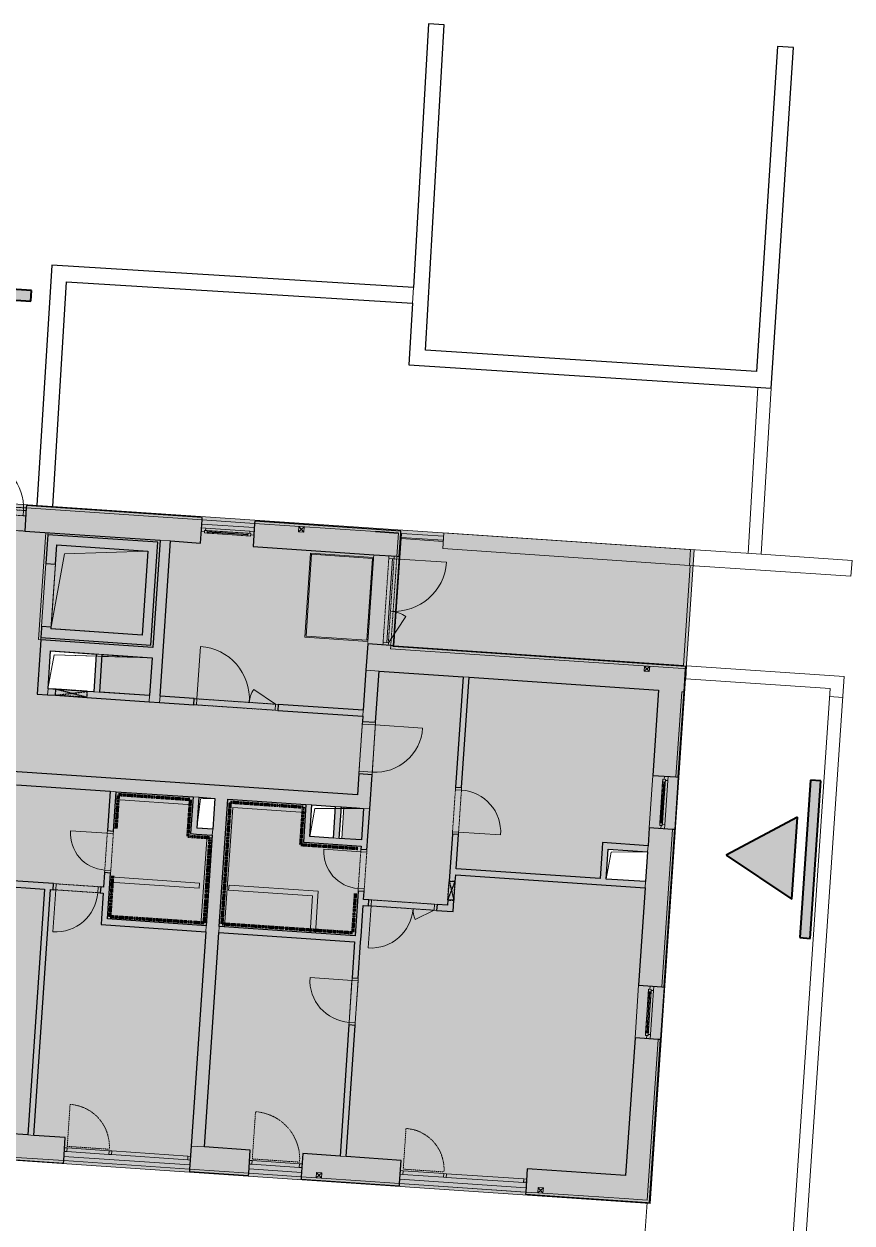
# Model space of a CAD drawing. Header units: millimetres. Extents: x -10201 to 227333, y -5874 to 72638.
# Drawn here: x 196052 to 211788, y 41646 to 64440 of the extents above; entities that cross this region are included whole.
import ezdxf

# ---------------------------------------------------------------- set-up
doc = ezdxf.new("R2010")
doc.units = ezdxf.units.MM
for name, pattern in [('HA_Dash_2mm-S1mm', [2, 1, -1]), ('HA_Dash_3mm-S1mm', [3, 2, -1]), ('HA_DashDot_2_2mm-S0_6mm', [2.2, 1, -0.6, 0, -0.6]), ('HA_DashDot_4mm-S1mm', [4, 2, -1, 0, -1])]:
    doc.linetypes.add(name, pattern=pattern)
for name, color, linetype, lineweight in [('A-CLNG-____-OTLN', 9, 'Continuous', 9), ('A-DETL-____-THIN', 9, 'Continuous', 9), ('A-DETL-____-WIDE', 9, 'Continuous', 40), ('A-DETL-GENF-OTLN', 9, 'Continuous', 9), ('A-DOOR-____-MCUT', 9, 'HA_DashDot_2_2mm-S0_6mm', 9), ('A-DOOR-____-OTLN', 9, 'Continuous', 9), ('A-DOOR-FRAM-MCUT', 9, 'Continuous', 9), ('A-FLOR-____-OTLN', 9, 'Continuous', 9), ('A-FLOR-HRAL-OTLN', 9, 'Continuous', 9), ('A-GENM-____-MCUT', 9, 'HA_Dash_3mm-S1mm', 25), ('A-GENM-____-OTLN', 9, 'Continuous', 9), ('A-GLAZ-____-MCUT', 9, 'Continuous', 5), ('A-GLAZ-____-OTLN', 9, 'Continuous', 5), ('A-GLAZ-CURT-MCUT', 9, 'Continuous', 5), ('A-GLAZ-CURT-OTLN', 9, 'Continuous', 5), ('A-GLAZ-CWMG-MCUT', 9, 'Continuous', 5), ('A-GLAZ-CWMG-OTLN', 9, 'Continuous', 5), ('A-WALL-____-MCUT', 9, 'Continuous', 25), ('A-WALL-____-OTLN', 9, 'Continuous', 9), ('I-WALL-____-MCUT', 9, 'Continuous', 25), ('I-WALL-____-OTLN', 9, 'Continuous', 9), ('M-HVAC-DUCT-OTLN', 9, 'Continuous', 9), ('S-BEAM-____-OTLN', 9, 'Continuous', 9)]:
    doc.layers.add(name, color=color, linetype=linetype, lineweight=lineweight)

# ---------------------------------------------------------------- blocks, each defined once
blk = doc.blocks.new('HA_DR_Single_Swing_Solid - In_BJ_900x2100_Vstupni-2124274-schema POHLEDU D_120_6200')
at = {"layer": 'A-DOOR-____-MCUT'}
for p, q in [((-450, 125), (450, 125)), ((-450, -125), (450, -125))]:
    blk.add_line(p, q, dxfattribs=at)
at = {"layer": 'A-DOOR-____-OTLN'}
for p, q in [((-500, 125), (500, 125)), ((-500, -125), (500, -125))]:
    blk.add_line(p, q, dxfattribs=at)
at = {"layer": 'A-DOOR-____-OTLN', "lineweight": 5}
blk.add_line((450, -1025), (450, -125), dxfattribs=at)
blk.add_arc((450, -125), 900, 180, 270, dxfattribs=at)
at = {"layer": 'A-DOOR-FRAM-MCUT'}
for p, q in [((-450, 125), (-500, 125)), ((-450, -125), (-450, 125)), ((500, 125), (450, 125)), ((450, 125), (450, -125)), ((-500, -125), (-450, -125)), ((450, -125), (500, -125))]:
    blk.add_line(p, q, dxfattribs=at)
blk = doc.blocks.new('HA_DR_Single_Swing_Solid - In_BJ_700x2100-V44-schema POHLEDU D_120_6200')
at = {"layer": 'A-DOOR-____-MCUT'}
for p, q in [((-350, 57.5), (350, 57.5)), ((-350, -57.5), (350, -57.5))]:
    blk.add_line(p, q, dxfattribs=at)
at = {"layer": 'A-DOOR-____-OTLN', "lineweight": 5}
blk.add_line((350, 757.5), (350, 57.5), dxfattribs=at)
blk.add_arc((350, 57.5), 700, 90, 180, dxfattribs=at)
at = {"layer": 'A-DOOR-FRAM-MCUT'}
for p, q in [((-400, 57.5), (-350, 57.5)), ((-350, 57.5), (-350, -57.5)), ((350, 57.5), (400, 57.5)), ((350, -57.5), (350, 57.5)), ((-350, -57.5), (-400, -57.5)), ((400, -57.5), (350, -57.5))]:
    blk.add_line(p, q, dxfattribs=at)
blk = doc.blocks.new('HA_DR_Single_Swing_Solid - In_BJ_800x2100-2124336-schema POHLEDU D_120_6200')
at = {"layer": 'A-DOOR-____-MCUT'}
for p, q in [((-400, 57.5), (400, 57.5)), ((-400, -57.5), (400, -57.5))]:
    blk.add_line(p, q, dxfattribs=at)
at = {"layer": 'A-DOOR-____-OTLN', "lineweight": 5}
blk.add_line((400, 857.5), (400, 57.5), dxfattribs=at)
blk.add_arc((400, 57.5), 800, 90, 180, dxfattribs=at)
at = {"layer": 'A-DOOR-FRAM-MCUT'}
for p, q in [((-450, 57.5), (-400, 57.5)), ((-400, 57.5), (-400, -57.5)), ((400, 57.5), (450, 57.5)), ((400, -57.5), (400, 57.5)), ((-400, -57.5), (-450, -57.5)), ((450, -57.5), (400, -57.5))]:
    blk.add_line(p, q, dxfattribs=at)
blk = doc.blocks.new('HA_DR_Double_Swing_Solid - In_OBJ_1500x2100_1000-1827100-schema POHLEDU D_120_6200')
at = {"layer": 'A-DOOR-____-MCUT'}
for p, q in [((-750, 58), (750, 58)), ((-750, -57), (750, -57))]:
    blk.add_line(p, q, dxfattribs=at)
at = {"layer": 'A-DOOR-____-OTLN', "lineweight": 5}
for p, q in [((-317, -307), (-750, -57)), ((750, -1057), (750, -57))]:
    blk.add_line(p, q, dxfattribs=at)
for centre, radius, start, end in [((-750, -57), 500, 330, 0), ((750, -57), 1000, 180, 270)]:
    blk.add_arc(centre, radius, start, end, dxfattribs=at)
at = {"layer": 'A-DOOR-FRAM-MCUT'}
for p, q in [((-750, 58), (-800, 58)), ((-750, -57), (-750, 58)), ((800, 58), (750, 58)), ((750, 58), (750, -57)), ((-800, -57), (-750, -57)), ((750, -57), (800, -57))]:
    blk.add_line(p, q, dxfattribs=at)
blk = doc.blocks.new('HA_WD_SinglePanel - 1000x2400-1670805-schema POHLEDU D_120_6200')
at = {"layer": 'A-GLAZ-____-MCUT'}
for p, q in [((-420, 70), (-500, 70)), ((-500, 0), (-440, 0)), ((-440, -25), (-440, 25)), ((-440, 25), (-390, 25)), ((-420, 25), (-420, 70)), ((-390, 25), (-390, -25)), ((390, 5), (-390, 5)), ((390, -25), (390, 25)), ((390, 25), (440, 25)), ((500, 70), (420, 70)), ((420, 70), (420, 25)), ((440, 25), (440, -25)), ((440, 0), (500, 0)), ((-390, -25), (-440, -25)), ((390, -5), (-390, -5)), ((440, -25), (390, -25))]:
    blk.add_line(p, q, dxfattribs=at)
at = {"layer": 'A-GLAZ-____-OTLN'}
for p, q in [((440, 25), (-440, 25)), ((-440, -25), (-440, 25)), ((420, 70), (-420, 70)), ((390, 25), (-390, 25)), ((440, 25), (440, -25)), ((-440, -25), (440, -25)), ((390, -25), (-390, -25))]:
    blk.add_line(p, q, dxfattribs=at)
blk = doc.blocks.new('HA_WD_SinglePanel - 1000x1500-1670803-schema POHLEDU D_120_6200')
at = {"layer": 'A-GLAZ-____-MCUT'}
for p, q in [((-420, 70), (-500, 70)), ((-500, 0), (-440, 0)), ((-440, -25), (-440, 25)), ((-440, 25), (-390, 25)), ((-420, 25), (-420, 70)), ((-390, 25), (-390, -25)), ((390, 5), (-390, 5)), ((390, -25), (390, 25)), ((390, 25), (440, 25)), ((500, 70), (420, 70)), ((420, 70), (420, 25)), ((440, 25), (440, -25)), ((440, 0), (500, 0)), ((-390, -25), (-440, -25)), ((390, -5), (-390, -5)), ((440, -25), (390, -25))]:
    blk.add_line(p, q, dxfattribs=at)
at = {"layer": 'A-GLAZ-____-OTLN'}
for p, q in [((440, 25), (-440, 25)), ((-440, -25), (-440, 25)), ((420, 70), (-420, 70)), ((390, 25), (-390, 25)), ((440, 25), (440, -25)), ((-440, -25), (440, -25)), ((390, -25), (-390, -25))]:
    blk.add_line(p, q, dxfattribs=at)
blk = doc.blocks.new('HA_DR_Double_Swing_Solid_FrameButt - In_FAS_1600x2350_1000-2015541-schema POHLEDU D_120_6200')
at = {"layer": 'A-DOOR-____-MCUT'}
for p, q in [((-800, -70), (800, -70)), ((-800, -170), (800, -170))]:
    blk.add_line(p, q, dxfattribs=at)
at = {"layer": 'A-DOOR-____-OTLN', "linetype": 'HA_DashDot_2_2mm-S0_6mm'}
for p, q in [((850, 220), (-850, 220)), ((850, -220), (-850, -220))]:
    blk.add_line(p, q, dxfattribs=at)
at = {"layer": 'A-DOOR-____-OTLN', "lineweight": 5}
for p, q in [((-280, -470), (-800, -170)), ((800, -1170), (800, -170))]:
    blk.add_line(p, q, dxfattribs=at)
for centre, radius, start, end in [((-800, -170), 600, 330, 360), ((800, -170), 1000, 180, 270)]:
    blk.add_arc(centre, radius, start, end, dxfattribs=at)
at = {"layer": 'A-DOOR-FRAM-MCUT'}
for p, q in [((-800, -70), (-850, -70)), ((-850, -170), (-800, -170)), ((-800, -170), (-800, -70)), ((850, -70), (800, -70)), ((800, -70), (800, -170)), ((800, -170), (850, -170))]:
    blk.add_line(p, q, dxfattribs=at)
blk = doc.blocks.new('HA_GM_Shaft_Rectangle - Default-2031569-schema POHLEDU D_120_6200')
at = {"layer": 'A-DETL-GENF-OTLN'}
for p, q in [((72, -72), (1935, 0)), ((0, -720), (72, -72))]:
    blk.add_line(p, q, dxfattribs=at)
at = {"layer": 'A-GENM-____-OTLN'}
for p, q in [((0, -720), (0, 0)), ((0, 0), (1935, 0)), ((1935, 0), (1935, -720)), ((1935, -720), (0, -720))]:
    blk.add_line(p, q, dxfattribs=at)
blk = doc.blocks.new('HA_GM_Shaft_Rectangle - Default-2031607-schema POHLEDU D_120_6200')
at = {"layer": 'A-DETL-GENF-OTLN'}
for p, q in [((160, -160), (1735, 0)), ((0, -1600), (160, -160))]:
    blk.add_line(p, q, dxfattribs=at)
at = {"layer": 'A-GENM-____-OTLN'}
for p, q in [((0, -1600), (0, 0)), ((0, 0), (1735, 0)), ((1735, 0), (1735, -1600)), ((1735, -1600), (0, -1600))]:
    blk.add_line(p, q, dxfattribs=at)
blk = doc.blocks.new('HA_GM_Shaft_Rectangle - Default-2138931-schema POHLEDU D_120_6200')
at = {"layer": 'A-DETL-GENF-OTLN'}
for p, q in [((30, -30), (300, 0)), ((0, -585), (30, -30))]:
    blk.add_line(p, q, dxfattribs=at)
at = {"layer": 'A-GENM-____-OTLN'}
for p, q in [((0, -585), (0, 0)), ((0, 0), (300, 0)), ((300, 0), (300, -585)), ((300, -585), (0, -585))]:
    blk.add_line(p, q, dxfattribs=at)
blk = doc.blocks.new('HA_GM_Shaft_Rectangle - Default-2138656-schema POHLEDU D_120_6200')
at = {"layer": 'A-DETL-GENF-OTLN'}
for p, q in [((60, -60), (985, 0)), ((0, -600), (60, -60))]:
    blk.add_line(p, q, dxfattribs=at)
at = {"layer": 'A-GENM-____-OTLN'}
for p, q in [((0, -600), (0, 0)), ((0, 0), (985, 0)), ((985, 0), (985, -600)), ((985, -600), (0, -600))]:
    blk.add_line(p, q, dxfattribs=at)
blk = doc.blocks.new('HA_GM_Shaft_Rectangle - Default-2137961-schema POHLEDU D_120_6200')
at = {"layer": 'A-DETL-GENF-OTLN'}
for p, q in [((57, -57), (750, 0)), ((0, -570), (57, -57))]:
    blk.add_line(p, q, dxfattribs=at)
at = {"layer": 'A-GENM-____-OTLN'}
for p, q in [((0, -570), (0, 0)), ((0, 0), (750, 0)), ((750, 0), (750, -570)), ((750, -570), (0, -570))]:
    blk.add_line(p, q, dxfattribs=at)
blk = doc.blocks.new('HA_DR_Double_Swing_Solid - In_BJ_1200x2100_800-1670814-schema POHLEDU D_120_6200')
at = {"layer": 'A-DOOR-____-MCUT'}
for p, q in [((-600, 57), (600, 57)), ((-600, -58), (600, -58))]:
    blk.add_line(p, q, dxfattribs=at)
at = {"layer": 'A-DOOR-____-OTLN', "lineweight": 5}
for p, q in [((600, 857), (600, 57)), ((-254, 257), (-600, 57))]:
    blk.add_line(p, q, dxfattribs=at)
for centre, radius, start, end in [((600, 57), 800, 90, 180), ((-600, 57), 400, 360, 30)]:
    blk.add_arc(centre, radius, start, end, dxfattribs=at)
at = {"layer": 'A-DOOR-FRAM-MCUT'}
for p, q in [((-650, 57), (-600, 57)), ((-600, 57), (-600, -58)), ((600, 57), (650, 57)), ((600, -58), (600, 57)), ((-600, -58), (-650, -58)), ((650, -58), (600, -58))]:
    blk.add_line(p, q, dxfattribs=at)
blk = doc.blocks.new('Obdélníková příčel - 50x70mm EXT-1516296-schema POHLEDU D_120_6200')
at = {"layer": 'A-GLAZ-CWMG-MCUT'}
for p, q in [((-50, 0), (0, 0)), ((-50, -70), (-50, 0)), ((0, 0), (0, -70)), ((0, -70), (-50, -70))]:
    blk.add_line(p, q, dxfattribs=at)
blk = doc.blocks.new('ABMV_CW_Single_Swing_Generic - Ex_Glass_SKLOPNE-1553233-schema POHLEDU D_120_6200')
at = {"layer": 'A-DOOR-____-OTLN', "linetype": 'HA_Dash_2mm-S1mm', "lineweight": 5}
for p in [(-450, -30), (450, -930)]:
    blk.add_line(p, (450, -30), dxfattribs=at)
blk.add_arc((450, -30), 900, 180, 270, dxfattribs=at)
blk = doc.blocks.new('Obdélníková příčel - 50x70mm EXT-1516068-schema POHLEDU D_120_6200')
at = {"layer": 'A-GLAZ-CWMG-OTLN'}
for p, q in [((-2951, 44089), (-2053, 44028)), ((-2946, 44159), (-2048, 44098))]:
    blk.add_line(p, q, dxfattribs=at)
blk = doc.blocks.new('Obdélníková příčel - 50x70mm EXT-1516295-schema POHLEDU D_120_6200')
at = {"layer": 'A-GLAZ-CWMG-MCUT'}
for p, q in [((-25, 0), (25, 0)), ((-25, -70), (-25, 0)), ((25, -70), (-25, -70)), ((25, 0), (25, -70))]:
    blk.add_line(p, q, dxfattribs=at)
blk = doc.blocks.new('Systémový panel - Sklo-1518049-schema POHLEDU D_120_6200')
at = {"layer": 'A-GLAZ-CURT-MCUT'}
for p, q in [((725, 70), (-725, 70)), ((-725, 70), (-725, 0)), ((-725, 0), (725, 0)), ((725, 0), (725, 70))]:
    blk.add_line(p, q, dxfattribs=at)
blk = doc.blocks.new('Obdélníková příčel - 50x70mm EXT-1518050-schema POHLEDU D_120_6200')
at = {"layer": 'A-GLAZ-CWMG-MCUT'}
for p, q in [((0, 0), (-50, 0)), ((-50, 0), (-50, -70)), ((0, -70), (0, 0)), ((-50, -70), (0, -70))]:
    blk.add_line(p, q, dxfattribs=at)
blk = doc.blocks.new('ABMV_CW_Single_Swing_Generic - Ex_Glass_SKLOPNE-1944711-schema POHLEDU D_120_6200')
at = {"layer": 'A-DOOR-____-OTLN', "linetype": 'HA_Dash_2mm-S1mm', "lineweight": 5}
for p in [(-400, -30), (400, -830)]:
    blk.add_line(p, (400, -30), dxfattribs=at)
blk.add_arc((400, -30), 800, 180, 270, dxfattribs=at)
blk = doc.blocks.new('Obdélníková příčel - 50x70mm EXT-1944710-schema POHLEDU D_120_6200')
at = {"layer": 'A-GLAZ-CWMG-OTLN'}
for p, q in [((516, 43853), (1315, 43799)), ((521, 43923), (1319, 43869))]:
    blk.add_line(p, q, dxfattribs=at)
blk = doc.blocks.new('Systémový panel - Sklo-1944714-schema POHLEDU D_120_6200')
at = {"layer": 'A-GLAZ-CURT-MCUT'}
for p, q in [((737.5, 70), (-737.5, 70)), ((-737.5, 70), (-737.5, 0)), ((-737.5, 0), (737.5, 0)), ((737.5, 0), (737.5, 70))]:
    blk.add_line(p, q, dxfattribs=at)
blk = doc.blocks.new('ABMV_CW_Single_Swing_Generic - Ex_Glass_SKLOPNE-1553232-schema POHLEDU D_120_6200')
at = {"layer": 'A-DOOR-____-OTLN', "linetype": 'HA_Dash_2mm-S1mm', "lineweight": 5}
for p in [(-387.5, -30), (387.5, -805)]:
    blk.add_line(p, (387.5, -30), dxfattribs=at)
blk.add_arc((387.5, -30), 775, 180, 270, dxfattribs=at)
blk = doc.blocks.new('Obdélníková příčel - 50x70mm EXT-1514296-schema POHLEDU D_120_6200')
at = {"layer": 'A-GLAZ-CWMG-OTLN'}
for p, q in [((19428, 42640), (20201, 42588)), ((19423, 42570), (20196, 42518))]:
    blk.add_line(p, q, dxfattribs=at)
blk = doc.blocks.new('HA_GM_Tiling_LineBased - Generic Tiles-2050446-schema POHLEDU D_120_6200')
at = {"layer": 'A-GENM-____-OTLN', "linetype": 'HA_DashDot_4mm-S1mm', "lineweight": 80}
blk.add_line((50, -50), (700, -50), dxfattribs=at)
blk = doc.blocks.new('HA_GM_Tiling_LineBased - Generic Tiles-2050447-schema POHLEDU D_120_6200')
at = {"layer": 'A-GENM-____-OTLN', "linetype": 'HA_DashDot_4mm-S1mm', "lineweight": 80}
blk.add_line((50, -50), (1415, -50), dxfattribs=at)
blk = doc.blocks.new('HA_GM_Tiling_LineBased - Generic Tiles-2050448-schema POHLEDU D_120_6200')
at = {"layer": 'A-GENM-____-OTLN', "linetype": 'HA_DashDot_4mm-S1mm', "lineweight": 80}
blk.add_line((50, -50), (750, -50), dxfattribs=at)
blk = doc.blocks.new('HA_GM_Tiling_LineBased - Generic Tiles-2050449-schema POHLEDU D_120_6200')
at = {"layer": 'A-GENM-____-OTLN', "linetype": 'HA_DashDot_4mm-S1mm', "lineweight": 80}
blk.add_line((-50, -50), (370, -50), dxfattribs=at)
blk = doc.blocks.new('HA_GM_Tiling_LineBased - Generic Tiles-2050450-schema POHLEDU D_120_6200')
at = {"layer": 'A-GENM-____-OTLN', "linetype": 'HA_DashDot_4mm-S1mm', "lineweight": 80}
blk.add_line((50, -50), (1680, -50), dxfattribs=at)
blk = doc.blocks.new('HA_GM_Tiling_LineBased - Generic Tiles-2050451-schema POHLEDU D_120_6200')
at = {"layer": 'A-GENM-____-OTLN', "linetype": 'HA_DashDot_4mm-S1mm', "lineweight": 80}
blk.add_line((50, -50), (1840, -50), dxfattribs=at)
blk = doc.blocks.new('HA_GM_Tiling_LineBased - Generic Tiles-2050440-schema POHLEDU D_120_6200')
at = {"layer": 'A-GENM-____-OTLN', "linetype": 'HA_DashDot_4mm-S1mm', "lineweight": 80}
blk.add_line((50, -50), (830, -50), dxfattribs=at)
blk = doc.blocks.new('HA_GM_Tiling_LineBased - Generic Tiles-2050452-schema POHLEDU D_120_6200')
at = {"layer": 'A-GENM-____-OTLN', "linetype": 'HA_DashDot_4mm-S1mm', "lineweight": 80}
blk.add_line((50, -50), (800, -50), dxfattribs=at)
blk = doc.blocks.new('HA_GM_Tiling_LineBased - Generic Tiles-2050453-schema POHLEDU D_120_6200')
at = {"layer": 'A-GENM-____-OTLN', "linetype": 'HA_DashDot_4mm-S1mm', "lineweight": 80}
blk.add_line((50, -50), (2535, -50), dxfattribs=at)
blk = doc.blocks.new('HA_GM_Tiling_LineBased - Generic Tiles-2050454-schema POHLEDU D_120_6200')
at = {"layer": 'A-GENM-____-OTLN', "linetype": 'HA_DashDot_4mm-S1mm', "lineweight": 80}
blk.add_line((50, -50), (2375, -50), dxfattribs=at)
blk = doc.blocks.new('HA_GM_Tiling_LineBased - Generic Tiles-2050455-schema POHLEDU D_120_6200')
at = {"layer": 'A-GENM-____-OTLN', "linetype": 'HA_DashDot_4mm-S1mm', "lineweight": 80}
blk.add_line((50, -50), (1435, -50), dxfattribs=at)
blk = doc.blocks.new('HA_GM_Tiling_LineBased - Generic Tiles-2050439-schema POHLEDU D_120_6200')
at = {"layer": 'A-GENM-____-OTLN', "linetype": 'HA_DashDot_4mm-S1mm', "lineweight": 80}
blk.add_line((50, -50), (765, -50), dxfattribs=at)
blk = doc.blocks.new('HA_GM_Tiling_LineBased - Generic Tiles-2050438-schema POHLEDU D_120_6200')
at = {"layer": 'A-GENM-____-OTLN', "linetype": 'HA_DashDot_4mm-S1mm', "lineweight": 80}
blk.add_line((-50, -50), (1050, -50), dxfattribs=at)
blk = doc.blocks.new('Cistici zona_ram - Cistici zona_ram-1747755-schema POHLEDU D_120_6200')
at = {"layer": 'A-GENM-____-OTLN'}
for p, q in [((15146, 55453), (13946, 55453)), ((13946, 55453), (13946, 53853)), ((13966, 53873), (13966, 55433)), ((13966, 55433), (15126, 55433)), ((15126, 55433), (15126, 53873)), ((15146, 53853), (15146, 55453)), ((13946, 53853), (15146, 53853)), ((15126, 53873), (13966, 53873))]:
    blk.add_line(p, q, dxfattribs=at)
blk = doc.blocks.new('HA_DR_Single_Swing_Solid_ButtFrame - In_FAS_900x2350_Unik-2005942-schema POHLEDU D_120_6200')
at = {"layer": 'A-DOOR-____-MCUT'}
for p, q in [((-450, -70), (450, -70)), ((-450, -170), (450, -170))]:
    blk.add_line(p, q, dxfattribs=at)
at = {"layer": 'A-DOOR-____-OTLN', "linetype": 'HA_DashDot_2_2mm-S0_6mm'}
for p, q in [((500, 220), (-500, 220)), ((500, -220), (-500, -220))]:
    blk.add_line(p, q, dxfattribs=at)
at = {"layer": 'A-DOOR-____-OTLN', "lineweight": 5}
blk.add_line((450, -1070), (450, -170), dxfattribs=at)
blk.add_arc((450, -170), 900, 180, 270, dxfattribs=at)
at = {"layer": 'A-DOOR-FRAM-MCUT'}
for p, q in [((-450, -70), (-500, -70)), ((-500, -170), (-450, -170)), ((-450, -170), (-450, -70)), ((500, -70), (450, -70)), ((450, -70), (450, -170)), ((450, -170), (500, -170))]:
    blk.add_line(p, q, dxfattribs=at)
blk = doc.blocks.new('HA_GM_Opening_Rectangle_WallBased - Default-2022477-schema POHLEDU D_120_6200')
at = {"layer": 'A-GENM-____-MCUT'}
for p, q in [((305, 57.5), (-55, -57.5)), ((-55, 57.5), (305, -57.5)), ((-55, 57.5), (-55, -57.5)), ((-55, 57.5), (305, 57.5)), ((305, 57.5), (305, -57.5)), ((-55, -57.5), (305, -57.5))]:
    blk.add_line(p, q, dxfattribs=at)
blk = doc.blocks.new('HA_GM_Opening_Rectangle_WallBased - Default-2071967-schema POHLEDU D_120_6200')
at = {"layer": 'A-GENM-____-MCUT'}
for p, q in [((425, 57.5), (-175, -57.5)), ((-175, 57.5), (425, -57.5)), ((-175, 57.5), (-175, -57.5)), ((-175, 57.5), (425, 57.5)), ((425, 57.5), (425, -57.5)), ((-175, -57.5), (425, -57.5))]:
    blk.add_line(p, q, dxfattribs=at)
blk = doc.blocks.new('185-01_OBJEKT B_Central_rvt-5-schema POHLEDU D_120_6200')
at = {"layer": 'A-FLOR-____-OTLN'}
for p, q in [((16599, 54865), (15601, 54932)), ((12500, 52737), (12639, 54773)), ((19117, 52679), (19225, 54276)), ((12540, 52735), (12500, 52737)), ((17694, 49593), (18138, 49563)), ((18253, 49555), (18677, 49526)), ((12981, 42912), (15376, 42750)), ((16498, 42674), (17496, 42606)), ((19367, 42479), (21761, 42316))]:
    blk.add_line(p, q, dxfattribs=at)
at = {"layer": 'A-WALL-____-MCUT'}
for p, q in [((12264, 55239), (12235, 54800)), ((12267, 55284), (12264, 55239)), ((15610, 55057), (12267, 55284)), ((15577, 54573), (15607, 55012)), ((15607, 55012), (15610, 55057)), ((16604, 54944), (16575, 54505)), ((16607, 54989), (16604, 54944)), ((19386, 54801), (16607, 54989)), ((12235, 54800), (14809, 54625)), ((19338, 54759), (18899, 54789)), ((18899, 54789), (19338, 54759)), ((19353, 54317), (19383, 54756)), ((19383, 54756), (19386, 54801)), ((15008, 54612), (15577, 54573)), ((16575, 54505), (18869, 54350)), ((18869, 54350), (18869, 54350)), ((18869, 54350), (19308, 54320)), ((19308, 54320), (19353, 54317)), ((18754, 52654), (18720, 52155)), ((19193, 52624), (18754, 52654)), ((19238, 52621), (19193, 52624)), ((19237, 52606), (19238, 52621)), ((24799, 52228), (19237, 52606)), ((24796, 52183), (24799, 52228)), ((18970, 52138), (19159, 52125)), ((19159, 52125), (20566, 52030)), ((20681, 52022), (24282, 51777)), ((24766, 51744), (24796, 52183)), ((24282, 51777), (24172, 50156)), ((24656, 50123), (24766, 51744)), ((24172, 50156), (24611, 50126)), ((24611, 50126), (24656, 50123)), ((24105, 49158), (24082, 48819)), ((24544, 49129), (24105, 49158)), ((24385, 46132), (24589, 49125)), ((24589, 49125), (24544, 49129)), ((24074, 48704), (24035, 48136)), ((24028, 48021), (23902, 46165)), ((23902, 46165), (24341, 46135)), ((24341, 46135), (24385, 46132)), ((23834, 45167), (23656, 42549)), ((24273, 45138), (23834, 45167)), ((24107, 42032), (24318, 45135)), ((24318, 45135), (24273, 45138)), ((12292, 43320), (11908, 43346)), ((13006, 43271), (12407, 43312)), ((12976, 42832), (13006, 43271)), ((15400, 43109), (15370, 42670)), ((16523, 43033), (15650, 43092)), ((11875, 42862), (12973, 42787)), ((16493, 42594), (16523, 43033)), ((17520, 42965), (17490, 42526)), ((18229, 42917), (17520, 42965)), ((19391, 42838), (18343, 42909)), ((12973, 42787), (12976, 42832)), ((15370, 42670), (15367, 42625)), ((15367, 42625), (16490, 42549)), ((19361, 42399), (19391, 42838)), ((21785, 42675), (21756, 42236)), ((23656, 42549), (21785, 42675)), ((16490, 42549), (16493, 42594)), ((17490, 42526), (17487, 42481)), ((17487, 42481), (19358, 42354)), ((19358, 42354), (19361, 42399)), ((21756, 42236), (21753, 42192)), ((21753, 42192), (24062, 42035)), ((24062, 42035), (24107, 42032))]:
    blk.add_line(p, q, dxfattribs=at)
at = {"layer": 'A-WALL-____-MCUT', "lineweight": 9}
for p, q in [((15607, 55012), (12264, 55239)), ((12264, 55239), (15607, 55012)), ((18899, 54789), (16604, 54944)), ((16604, 54944), (18899, 54789)), ((19308, 54320), (19338, 54759)), ((19338, 54759), (19308, 54320)), ((15008, 54612), (14809, 54625)), ((13709, 52455), (13594, 52463)), ((19192, 52609), (19189, 52564)), ((24751, 52186), (19189, 52564)), ((19189, 52564), (24751, 52186)), ((19192, 52609), (19193, 52624)), ((19193, 52624), (19192, 52609)), ((18720, 52155), (18970, 52138)), ((18970, 52138), (18720, 52155)), ((20681, 52022), (20566, 52030)), ((24796, 52183), (24751, 52186)), ((24751, 52186), (24796, 52183)), ((12678, 51803), (12670, 51688)), ((24611, 50126), (24721, 51747)), ((24721, 51747), (24611, 50126)), ((24721, 51747), (24766, 51744)), ((24766, 51744), (24721, 51747)), ((14600, 51557), (14608, 51672)), ((14808, 51659), (14800, 51544)), ((18661, 51282), (18669, 51397)), ((13973, 49846), (13858, 49854)), ((15549, 49739), (15435, 49747)), ((17694, 49593), (17580, 49601)), ((18253, 49555), (18138, 49563)), ((18677, 49527), (18792, 49519)), ((18792, 49519), (18677, 49527)), ((15801, 49020), (15809, 49135)), ((24341, 46135), (24544, 49129)), ((24544, 49129), (24341, 46135)), ((24074, 48704), (24082, 48819)), ((24028, 48021), (24035, 48136)), ((15677, 47184), (15685, 47299)), ((15934, 47282), (15926, 47168)), ((24065, 42080), (24273, 45138)), ((24273, 45138), (24065, 42080)), ((12292, 43320), (12407, 43312)), ((15400, 43109), (15650, 43092)), ((11878, 42907), (12976, 42832)), ((12976, 42832), (11878, 42907)), ((18229, 42917), (18343, 42909)), ((15370, 42670), (16493, 42594)), ((16493, 42594), (15370, 42670)), ((17490, 42526), (17775, 42507)), ((17775, 42507), (17490, 42526)), ((17875, 42500), (19361, 42399)), ((19361, 42399), (17875, 42500)), ((21756, 42236), (21985, 42221)), ((21985, 42221), (21756, 42236)), ((22085, 42214), (23626, 42110)), ((23626, 42110), (22085, 42214)), ((23626, 42110), (24065, 42080)), ((24065, 42080), (23626, 42110))]:
    blk.add_line(p, q, dxfattribs=at)
at = {"layer": 'A-WALL-____-OTLN'}
for p, q in [((11267, 55307), (12264, 55239)), ((15601, 54932), (16599, 54865)), ((15607, 55012), (16604, 54944)), ((19225, 54276), (19117, 52679)), ((19353, 54317), (19238, 52621)), ((24105, 49158), (24172, 50156)), ((24656, 50123), (24589, 49125)), ((23834, 45167), (23902, 46165)), ((24385, 46132), (24318, 45135)), ((15376, 42750), (12981, 42912)), ((15370, 42670), (12976, 42832)), ((17496, 42606), (16498, 42674)), ((17490, 42526), (16493, 42594)), ((21756, 42236), (19361, 42399)), ((21761, 42316), (19367, 42479))]:
    blk.add_line(p, q, dxfattribs=at)
at = {"layer": 'I-WALL-____-MCUT'}
for p, q in [((12676, 54730), (12664, 54550)), ((14766, 54588), (12676, 54730)), ((12664, 54550), (12639, 54181)), ((12818, 54169), (12843, 54538)), ((12843, 54538), (14574, 54421)), ((14809, 54625), (14670, 52590)), ((14754, 54409), (14766, 54588)), ((14808, 51659), (15008, 54612)), ((14574, 54421), (14466, 52824)), ((14633, 52633), (14754, 54409)), ((12639, 54181), (12818, 54169)), ((12555, 52954), (12543, 52775)), ((12557, 52984), (12555, 52954)), ((12737, 52972), (12557, 52984)), ((12735, 52942), (12737, 52972)), ((14466, 52824), (12735, 52942)), ((12540, 52735), (12527, 52535)), ((14670, 52590), (12540, 52735)), ((12543, 52775), (14454, 52645)), ((12527, 52535), (12470, 51702)), ((12678, 51803), (12726, 52522)), ((12726, 52522), (13594, 52463)), ((13594, 52463), (13546, 51744)), ((13660, 51736), (13709, 52455)), ((13709, 52455), (14657, 52390)), ((14454, 52645), (14633, 52633)), ((14657, 52390), (14608, 51672)), ((18720, 52155), (18669, 51397)), ((18904, 51165), (18970, 52138)), ((20566, 52030), (20424, 49934)), ((20539, 49927), (20681, 52022)), ((12827, 51793), (12678, 51803)), ((13426, 51752), (12827, 51793)), ((13546, 51744), (13426, 51752)), ((12470, 51702), (12670, 51688)), ((12670, 51688), (12819, 51678)), ((12819, 51678), (13418, 51638)), ((13418, 51638), (14600, 51557)), ((14608, 51672), (13660, 51736)), ((14600, 51557), (14800, 51544)), ((14800, 51544), (15448, 51500)), ((15456, 51615), (14808, 51659)), ((15448, 51500), (15456, 51615)), ((17053, 51506), (17045, 51392)), ((17045, 51392), (18661, 51282)), ((18669, 51397), (17053, 51506)), ((18661, 51282), (18654, 51182)), ((18654, 51182), (18904, 51165)), ((18559, 49785), (9929, 50371)), ((18587, 50184), (18559, 49785)), ((18836, 50167), (18587, 50184)), ((18792, 49519), (18836, 50167)), ((12082, 49974), (13858, 49854)), ((20424, 49934), (20539, 49927)), ((13858, 49854), (13808, 49105)), ((13922, 49098), (13973, 49846)), ((13973, 49846), (15435, 49747)), ((15435, 49747), (15387, 49048)), ((15510, 49155), (15549, 49739)), ((15549, 49739), (15849, 49719)), ((15849, 49719), (15809, 49135)), ((15934, 47282), (16098, 49702)), ((16098, 49702), (17580, 49601)), ((17580, 49601), (17531, 48888)), ((17654, 48995), (17694, 49593)), ((17694, 49593), (18138, 49563)), ((18138, 49563), (18098, 48965)), ((18213, 48957), (18253, 49555)), ((18253, 49555), (18543, 49536)), ((18543, 49536), (18677, 49527)), ((18677, 49527), (18637, 48928)), ((18751, 48920), (18792, 49519)), ((13808, 49105), (13922, 49098)), ((15387, 49048), (15502, 49041)), ((15502, 49041), (15801, 49020)), ((15809, 49135), (15510, 49155)), ((15801, 49020), (15685, 47299)), ((20363, 49036), (20303, 48148)), ((20478, 49029), (20363, 49036)), ((20434, 48380), (20478, 49029)), ((17531, 48888), (17646, 48880)), ((17646, 48880), (18629, 48813)), ((18098, 48965), (17654, 48995)), ((18637, 48928), (18213, 48957)), ((18629, 48813), (18625, 48753)), ((18739, 48746), (18744, 48806)), ((18744, 48806), (18751, 48920)), ((23219, 48878), (23211, 48763)), ((24082, 48819), (23219, 48878)), ((18625, 48753), (18739, 48746)), ((23211, 48763), (23172, 48194)), ((23287, 48186), (23326, 48755)), ((23326, 48755), (24074, 48704)), ((23172, 48194), (20434, 48380)), ((10579, 48132), (12610, 47994)), ((12782, 48098), (10587, 48247)), ((12774, 47983), (12782, 48098)), ((13753, 48307), (13735, 48033)), ((13868, 48300), (13753, 48307)), ((13809, 47427), (13868, 48300)), ((20303, 48148), (20417, 48141)), ((20417, 48141), (20426, 48265)), ((20426, 48265), (24028, 48021)), ((24035, 48136), (23287, 48186)), ((12610, 47994), (12292, 43320)), ((12407, 43312), (12724, 47986)), ((12724, 47986), (12774, 47983)), ((13680, 48037), (13672, 47922)), ((13672, 47922), (13727, 47918)), ((13735, 48033), (13680, 48037)), ((13727, 47918), (13694, 47434)), ((18571, 47955), (18513, 47107)), ((18685, 47948), (18571, 47955)), ((18675, 47798), (18685, 47948)), ((18628, 47099), (18667, 47683)), ((18667, 47683), (18767, 47676)), ((18775, 47791), (18675, 47798)), ((18767, 47676), (18775, 47791)), ((20072, 47703), (20064, 47588)), ((20271, 47690), (20072, 47703)), ((20278, 47789), (20271, 47690)), ((20393, 47781), (20278, 47789)), ((20378, 47567), (20393, 47781)), ((13694, 47434), (13686, 47320)), ((15685, 47299), (13809, 47427)), ((20064, 47588), (20264, 47575)), ((20264, 47575), (20378, 47567)), ((13686, 47320), (15677, 47184)), ((15677, 47184), (15400, 43109)), ((18513, 47107), (15934, 47282)), ((15650, 43092), (15926, 47168)), ((15926, 47168), (18505, 46993)), ((18505, 46993), (18459, 46309)), ((18574, 46301), (18620, 46985)), ((18620, 46985), (18628, 47099)), ((18459, 46309), (18574, 46301)), ((18398, 45411), (18229, 42917)), ((18343, 42909), (18513, 45403)), ((18513, 45403), (18398, 45411))]:
    blk.add_line(p, q, dxfattribs=at)
at = {"layer": 'I-WALL-____-OTLN'}
for p, q in [((12557, 52984), (12639, 54181)), ((12818, 54169), (12737, 52972)), ((15506, 51611), (17003, 51510)), ((16995, 51395), (15498, 51496)), ((15425, 49597), (13963, 49696)), ((16188, 49545), (16034, 47276)), ((17570, 49452), (16188, 49545)), ((15585, 47306), (15702, 49027)), ((15552, 48010), (13856, 48125)), ((13863, 48225), (15559, 48110)), ((15559, 48110), (15552, 48010)), ((20278, 47789), (20303, 48148)), ((20417, 48141), (20393, 47781)), ((16118, 48072), (16111, 47972)), ((17707, 47864), (16111, 47972)), ((16118, 48072), (17814, 47957)), ((17807, 47857), (17814, 47957)), ((17660, 47165), (17707, 47864)), ((17807, 47857), (17760, 47158)), ((20014, 47592), (18817, 47673)), ((18825, 47788), (20022, 47706)), ((18401, 45461), (18455, 46259)), ((18570, 46251), (18516, 45453))]:
    blk.add_line(p, q, dxfattribs=at)
at = {"layer": 'M-HVAC-DUCT-OTLN', "lineweight": 5}
for p, q in [((17440, 54785), (17447, 54885)), ((17547, 54878), (17440, 54785)), ((17540, 54779), (17440, 54785)), ((17540, 54779), (17447, 54885)), ((17447, 54885), (17547, 54878)), ((17547, 54878), (17540, 54779)), ((24006, 52134), (24013, 52234)), ((24113, 52227), (24006, 52134)), ((24106, 52128), (24013, 52234)), ((24013, 52234), (24113, 52227)), ((24113, 52227), (24106, 52128)), ((24106, 52128), (24006, 52134)), ((17775, 42506), (17782, 42606)), ((17881, 42599), (17775, 42506)), ((17875, 42499), (17775, 42506)), ((17875, 42499), (17782, 42606)), ((17782, 42606), (17881, 42599)), ((17881, 42599), (17875, 42499)), ((21985, 42220), (21992, 42320)), ((22092, 42313), (21985, 42220)), ((22085, 42213), (21985, 42220)), ((22085, 42213), (21992, 42320)), ((21992, 42320), (22092, 42313)), ((22092, 42313), (22085, 42213))]:
    blk.add_line(p, q, dxfattribs=at)
at = {"layer": 'A-DOOR-____-OTLN', "lineweight": 9}
for name, p, rotation in [('HA_DR_Single_Swing_Solid_ButtFrame - In_FAS_900x2350_Unik-2005942-schema POHLEDU D_120_6200', (11751, 55053), 176.1172724189429), ('HA_DR_Double_Swing_Solid_FrameButt - In_FAS_1600x2350_1000-2015541-schema POHLEDU D_120_6200', (19031, 53487), 86.1172724189429), ('HA_DR_Double_Swing_Solid - In_OBJ_1500x2100_1000-1827100-schema POHLEDU D_120_6200', (16250, 51503), 176.1172724189429), ('HA_DR_Single_Swing_Solid - In_BJ_900x2100_Vstupni-2124274-schema POHLEDU D_120_6200', (18745, 50675), 86.11727241894292), ('HA_DR_Single_Swing_Solid - In_BJ_800x2100-2124336-schema POHLEDU D_120_6200', (20451, 49481), 266.1172724189429), ('HA_DR_Single_Swing_Solid - In_BJ_700x2100-V44-schema POHLEDU D_120_6200', (13838, 48702), 86.11727241894293), ('HA_DR_Single_Swing_Solid - In_BJ_700x2100-V44-schema POHLEDU D_120_6200', (18655, 48350), 86.11727241894296), ('HA_DR_Single_Swing_Solid - In_BJ_800x2100-2124336-schema POHLEDU D_120_6200', (13227, 48010), 176.1172724189429), ('HA_DR_Double_Swing_Solid - In_BJ_1200x2100_800-1670814-schema POHLEDU D_120_6200', (19420, 47690), 176.1172724189428), ('HA_DR_Single_Swing_Solid - In_BJ_800x2100-2124336-schema POHLEDU D_120_6200', (18486, 45856), 86.11727241894292), ('ABMV_CW_Single_Swing_Generic - Ex_Glass_SKLOPNE-1944711-schema POHLEDU D_120_6200', (13441, 43046), 176.1172724189429), ('ABMV_CW_Single_Swing_Generic - Ex_Glass_SKLOPNE-1553233-schema POHLEDU D_120_6200', (17008, 42804), 176.1172724189429), ('ABMV_CW_Single_Swing_Generic - Ex_Glass_SKLOPNE-1553232-schema POHLEDU D_120_6200', (19814, 42614), 176.1172724189429)]:
    blk.add_blockref(name, p, dxfattribs=dict(at, rotation=rotation))
at = {"layer": 'A-GENM-____-OTLN', "lineweight": 9}
for name, p, rotation in [('HA_GM_Shaft_Rectangle - Default-2031607-schema POHLEDU D_120_6200', (12843, 54538), 356.1172724189424), ('Cistici zona_ram - Cistici zona_ram-1747755-schema POHLEDU D_120_6200', (0, 0), 356.1172724189431), ('HA_GM_Shaft_Rectangle - Default-2031569-schema POHLEDU D_120_6200', (12726, 52522), 356.1172724189424), ('HA_GM_Opening_Rectangle_WallBased - Default-2071967-schema POHLEDU D_120_6200', (13247, 51707), 176.1172724189428), ('HA_GM_Tiling_LineBased - Generic Tiles-2050446-schema POHLEDU D_120_6200', (13922, 49098), 86.11727241894293), ('HA_GM_Tiling_LineBased - Generic Tiles-2050447-schema POHLEDU D_120_6200', (13973, 49846), 356.1172724189428), ('HA_GM_Tiling_LineBased - Generic Tiles-2050448-schema POHLEDU D_120_6200', (15435, 49747), 266.1172724189429), ('HA_GM_Shaft_Rectangle - Default-2138931-schema POHLEDU D_120_6200', (15549, 49739), 356.1172724189424), ('HA_GM_Tiling_LineBased - Generic Tiles-2050454-schema POHLEDU D_120_6200', (15934, 47282), 86.117272418943), ('HA_GM_Tiling_LineBased - Generic Tiles-2050455-schema POHLEDU D_120_6200', (16098, 49702), 356.1172724189428), ('HA_GM_Tiling_LineBased - Generic Tiles-2050439-schema POHLEDU D_120_6200', (17580, 49601), 266.1172724189429), ('HA_GM_Shaft_Rectangle - Default-2138656-schema POHLEDU D_120_6200', (17694, 49593), 356.1172724189424), ('HA_GM_Tiling_LineBased - Generic Tiles-2050449-schema POHLEDU D_120_6200', (15387, 49048), 356.1172724189431), ('HA_GM_Tiling_LineBased - Generic Tiles-2050450-schema POHLEDU D_120_6200', (15806, 49020), 266.117272418943), ('HA_GM_Tiling_LineBased - Generic Tiles-2050438-schema POHLEDU D_120_6200', (17531, 48888), 356.1172724189431), ('HA_GM_Shaft_Rectangle - Default-2137961-schema POHLEDU D_120_6200', (23326, 48755), 356.1172724189424), ('HA_GM_Tiling_LineBased - Generic Tiles-2050440-schema POHLEDU D_120_6200', (13804, 47422), 86.11727241894297), ('HA_GM_Opening_Rectangle_WallBased - Default-2022477-schema POHLEDU D_120_6200', (20339, 47840), 86.11727241894292), ('HA_GM_Tiling_LineBased - Generic Tiles-2050452-schema POHLEDU D_120_6200', (18571, 47955), 266.1172724189429), ('HA_GM_Tiling_LineBased - Generic Tiles-2050451-schema POHLEDU D_120_6200', (15689, 47294), 176.1172724189429), ('HA_GM_Tiling_LineBased - Generic Tiles-2050453-schema POHLEDU D_120_6200', (18513, 47107), 176.1172724189429)]:
    blk.add_blockref(name, p, dxfattribs=dict(at, rotation=rotation))
at = {"layer": 'A-GLAZ-____-OTLN', "lineweight": 9}
for name, p, rotation in [('HA_WD_SinglePanel - 1000x2400-1670805-schema POHLEDU D_120_6200', (16091, 54759), 356.1172724189428), ('HA_WD_SinglePanel - 1000x1500-1670803-schema POHLEDU D_120_6200', (24358, 49642), 266.1172724189429), ('HA_WD_SinglePanel - 1000x1500-1670803-schema POHLEDU D_120_6200', (24087, 45651), 266.1172724189429)]:
    blk.add_blockref(name, p, dxfattribs=dict(at, rotation=rotation))
at = {"layer": 'A-GLAZ-CURT-OTLN', "lineweight": 9, "rotation": 176.1172724189429}
for name, p in [('Systémový panel - Sklo-1518049-schema POHLEDU D_120_6200', (14614, 42967)), ('Systémový panel - Sklo-1944714-schema POHLEDU D_120_6200', (20987, 42534))]:
    blk.add_blockref(name, p, dxfattribs=at)
at = {"layer": 'A-GLAZ-CWMG-OTLN', "lineweight": 9, "extrusion": (0, 0, -1), "rotation": 3.882727581057043}
for name, p in [('Obdélníková příčel - 50x70mm EXT-1516296-schema POHLEDU D_120_6200', (-12992, 43077)), ('Obdélníková příčel - 50x70mm EXT-1516295-schema POHLEDU D_120_6200', (-13865, 43018)), ('Obdélníková příčel - 50x70mm EXT-1516296-schema POHLEDU D_120_6200', (-16509, 42838)), ('Obdélníková příčel - 50x70mm EXT-1516295-schema POHLEDU D_120_6200', (-17482, 42772)), ('Obdélníková příčel - 50x70mm EXT-1516296-schema POHLEDU D_120_6200', (-19378, 42643)), ('Obdélníková příčel - 50x70mm EXT-1516295-schema POHLEDU D_120_6200', (-20226, 42586))]:
    blk.add_blockref(name, p, dxfattribs=at)
at = {"layer": 'A-GLAZ-CWMG-OTLN', "lineweight": 9}
for name, p in [('Obdélníková příčel - 50x70mm EXT-1944710-schema POHLEDU D_120_6200', (12521, -850)), ('Obdélníková příčel - 50x70mm EXT-1516068-schema POHLEDU D_120_6200', (19505, -1324)), ('Obdélníková příčel - 50x70mm EXT-1514296-schema POHLEDU D_120_6200', (0, 0))]:
    blk.add_blockref(name, p, dxfattribs=at)
at = {"layer": 'A-GLAZ-CWMG-OTLN', "lineweight": 9, "rotation": 356.1172724189429}
for p in [(15387, 42914), (21772, 42481)]:
    blk.add_blockref('Obdélníková příčel - 50x70mm EXT-1518050-schema POHLEDU D_120_6200', p, dxfattribs=at)
blk = doc.blocks.new('HA_GM_Shaft_Rectangle - Default-2321898-schema POHLEDU D_120_6200')
at = {"layer": 'A-DETL-GENF-OTLN'}
for p, q in [((985, -37), (1935, 0)), ((0, -720), (72, -72)), ((72, -72), (870, -41))]:
    blk.add_line(p, q, dxfattribs=at)
blk = doc.blocks.new('Railing - Railing-1833162-schema POHLEDU D_120_6200')
at = {"layer": 'A-FLOR-HRAL-OTLN'}
for p, q in [((19391, 54660), (19393, 54680)), ((19391, 54660), (20190, 54605)), ((20191, 54625), (19393, 54680)), ((20191, 54625), (20190, 54605))]:
    blk.add_line(p, q, dxfattribs=at)

msp = doc.modelspace()

# ---------------------------------------------------------------- hatches: boundary and pattern name
at = {"layer": 'A-DETL-GENF-OTLN'}
h = msp.add_hatch(color=161, dxfattribs=at)
h.paths.add_polyline_path([(194550, 57780), (195449, 59021), (193889, 59127), (194421, 58042)])
h.paths.add_polyline_path([(196179, 59172), (196193, 59371), (193200, 59575), (193186, 59375), (195279, 59233)])
h = msp.add_hatch(color=7, dxfattribs=at)
h.paths.add_polyline_path([(207951, 42016), (208791, 54446), (180758, 56340), (179915, 43919), (207937, 42017)])
h.paths.add_polyline_path([(207865, 48136), (207117, 48194), (207155, 48755), (207904, 48704), (207869, 48186)])
h.paths.add_polyline_path([(202092, 48953), (202043, 48965), (202083, 49555), (202133, 49552), (202092, 48954)])
h.paths.add_polyline_path([(208374, 49129), (208374, 49128), (208363, 49121)])
h.paths.add_polyline_path([(201928, 48965), (201484, 48995), (201524, 49593), (201968, 49563), (201930, 48994)])
h.paths.add_polyline_path([(199639, 49135), (199340, 49155), (199379, 49739), (199679, 49719), (199640, 49155)])
h.paths.add_polyline_path([(194914, 49441), (194500, 49469), (194540, 50067), (194954, 50031), (194937, 49785)])
h.paths.add_polyline_path([(194250, 49486), (193836, 49514), (193877, 50112), (194291, 50084), (194252, 49514)])
h.paths.add_polyline_path([(189397, 49830), (189113, 49849), (189153, 50433), (189437, 50406), (189399, 49849)])
h.paths.add_polyline_path([(181562, 49936), (180828, 49986), (180876, 50569), (181601, 50512), (181565, 49986)])
h.paths.add_polyline_path([(187282, 49974), (186824, 50013), (186863, 50588), (187322, 50557), (187284, 50005)])
h.paths.add_polyline_path([(186709, 50013), (186419, 50032), (186459, 50616), (186748, 50588), (186710, 50032)])
h.paths.add_polyline_path([(197375, 51744), (196507, 51803), (196565, 52521), (197424, 52455), (197379, 51803)])
h.paths.add_polyline_path([(194312, 51952), (190581, 52212), (190599, 52465), (194330, 52205), (194329, 52198)])
h.paths.add_polyline_path([(198596, 53997), (198596, 53998), (198624, 54417)])
h.paths.add_polyline_path([(194712, 54892), (194712, 54892), (194504, 54906)])
h = msp.add_hatch(color=161, dxfattribs=at)
h.paths.add_polyline_path([(210995, 47058), (211198, 50051), (210998, 50065), (210795, 47072)])
h.paths.add_polyline_path([(210644, 47802), (210750, 49362), (209399, 48638), (209815, 48359)])

# ---------------------------------------------------------------- linework, layer by layer
at = {"layer": 'A-CLNG-____-OTLN'}
for p, q in [((196506, 54730), (196508, 54770)), ((196370, 52735), (196373, 52775))]:
    msp.add_line(p, q, dxfattribs=at)
at = {"layer": 'A-DETL-____-THIN'}
for p, q in [((208791, 54446), (180758, 56340)), ((207951, 42016), (208791, 54446)), ((179915, 43919), (207951, 42016))]:
    msp.add_line(p, q, dxfattribs=at)
at = {"layer": 'A-DETL-____-WIDE'}
for p, q in [((196193, 59371), (193200, 59575)), ((193186, 59375), (196179, 59172)), ((196179, 59172), (196193, 59371)), ((210998, 50065), (210795, 47072)), ((210995, 47058), (211198, 50051)), ((211198, 50051), (210998, 50065)), ((210750, 49362), (209399, 48638)), ((210644, 47802), (210750, 49362)), ((209399, 48638), (210644, 47802)), ((210795, 47072), (210995, 47058))]:
    msp.add_line(p, q, dxfattribs=at)
at = {"layer": 'A-FLOR-____-OTLN'}
for p, q in [((203228, 54755), (203083, 52620)), ((204026, 54701), (203228, 54755)), ((208585, 52246), (208714, 54146)), ((203083, 52620), (208585, 52246)), ((199200, 42670), (196806, 42832)), ((201320, 42526), (200323, 42594)), ((205585, 42236), (203191, 42399)), ((207533, 36742), (207892, 42035))]:
    msp.add_line(p, q, dxfattribs=at)
at = {"layer": 'A-WALL-____-MCUT'}
for p, q in [((203738, 64440), (203452, 59431)), ((203684, 58242), (204037, 64423)), ((204037, 64423), (203738, 64440)), ((210374, 64012), (209973, 57834)), ((210253, 57515), (210673, 63992)), ((210673, 63992), (210374, 64012)), ((196580, 59856), (196298, 55286)), ((203452, 59431), (196580, 59856)), ((196598, 55268), (196861, 59538)), ((196861, 59538), (203435, 59132)), ((203435, 59132), (203368, 57962)), ((209973, 57834), (203684, 58242)), ((203368, 57962), (210253, 57515)), ((196298, 55286), (196598, 55268))]:
    msp.add_line(p, q, dxfattribs=at)
at = {"layer": 'A-WALL-____-MCUT', "lineweight": 9}
msp.add_line((203435, 59132), (203452, 59431), dxfattribs=at)
at = {"layer": 'A-WALL-____-OTLN'}
for p, q in [((209814, 54374), (210000, 57531)), ((210249, 57515), (210064, 54358)), ((203213, 54756), (203228, 54755)), ((204030, 54765), (204010, 54466)), ((204030, 54765), (208720, 54447)), ((203222, 54675), (203207, 54676)), ((203205, 54426), (203190, 54427)), ((208699, 54147), (204010, 54466)), ((208699, 54147), (208720, 54447)), ((208700, 54147), (208719, 54447)), ((208719, 54447), (210064, 54358)), ((210064, 54358), (211788, 54241)), ((210046, 54058), (208700, 54147)), ((211768, 53942), (210046, 54058)), ((211768, 53942), (211788, 54241)), ((208255, 52254), (208256, 52269)), ((208504, 52237), (208505, 52252)), ((208585, 52246), (208584, 52231)), ((208645, 52240), (208628, 51991)), ((208645, 52240), (211639, 52037)), ((211372, 51805), (208628, 51991)), ((211639, 52037), (210064, 28843)), ((209815, 28860), (211372, 51805)), ((211612, 51638), (211362, 51655))]:
    msp.add_line(p, q, dxfattribs=at)
at = {"layer": 'S-BEAM-____-OTLN'}
msp.add_line((202133, 49552), (202092, 48954), dxfattribs=at)

# ---------------------------------------------------------------- block references
at = {"color": 50, "lineweight": 5}
msp.add_blockref('185-01_OBJEKT B_Central_rvt-5-schema POHLEDU D_120_6200', (183830, 0), dxfattribs=at)
at = {"layer": 'A-FLOR-HRAL-OTLN'}
msp.add_blockref('Railing - Railing-1833162-schema POHLEDU D_120_6200', (183830, 0), dxfattribs=at)
at = {"layer": 'A-GENM-____-OTLN', "lineweight": 5, "rotation": 356.1172724189428}
msp.add_blockref('HA_GM_Shaft_Rectangle - Default-2321898-schema POHLEDU D_120_6200', (196556, 52522), dxfattribs=at)

doc.saveas('drawing.dxf')
